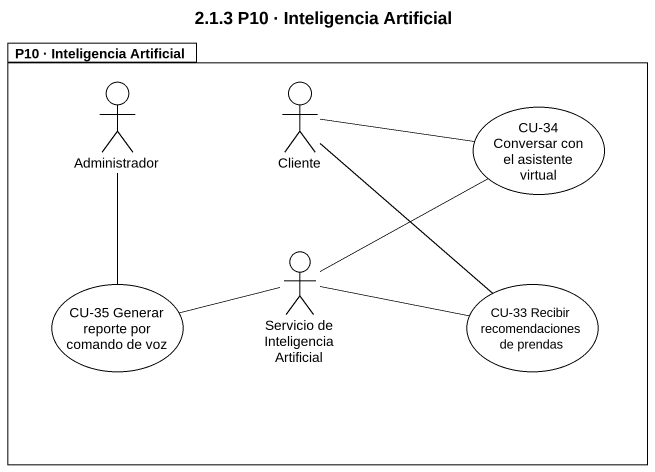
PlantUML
@startuml
title 2.1.3 P10 · Inteligencia Artificial
package "P10 · Inteligencia Artificial" as P10_Inteligencia_Artificial {
  actor Administrador
  actor Cliente
  usecase "CU-34 Conversar con el asistente virtual" as CU_34_Conversar_con_el
  usecase "CU-35 Generar reporte por comando de voz" as CU_35_Generar_reporte_por
  actor "Servicio de Inteligencia Artificial" as Servicio_de_Inteligencia
  usecase "CU-33 Recibir recomendaciones de prendas" as CU_33_Recibir
}
Administrador -- CU_35_Generar_reporte_por
Cliente -right- CU_34_Conversar_con_el
Cliente -- CU_33_Recibir
Servicio_de_Inteligencia -up- CU_34_Conversar_con_el
Servicio_de_Inteligencia -left- CU_35_Generar_reporte_por
Servicio_de_Inteligencia -right- CU_33_Recibir
@enduml
